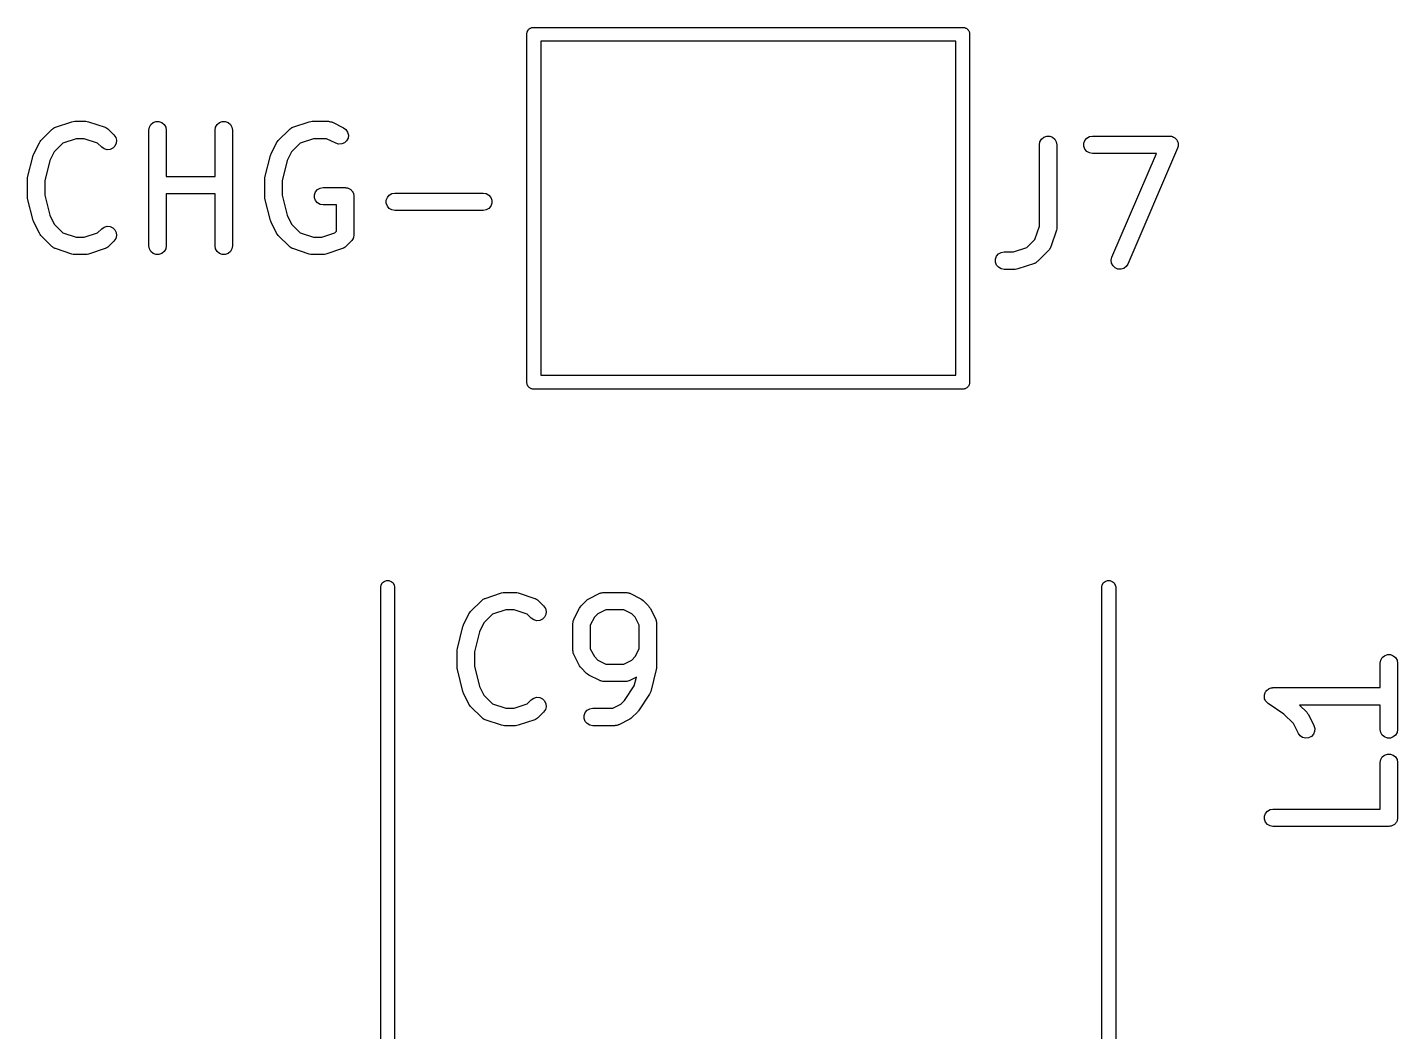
# Model space of a CAD drawing. Extents: x 51.7 to 144.6, y -96 to -33.3.
# Drawn here: x 106.94 to 118.76, y -69.97 to -61.3 of the extents above; entities that cross this region are included whole.
import ezdxf

# ---------------------------------------------------------------- set-up
doc = ezdxf.new("R2010")
doc.units = 0
doc.header["$MEASUREMENT"] = 0
doc.layers.add('BLACK', color=7, linetype='CONTINUOUS')

msp = doc.modelspace()

# ---------------------------------------------------------------- linework, layer by layer
at = {"layer": 'BLACK', "linetype": 'CONTINUOUS'}
for p, q in [((111.249, -61.3494), (111.25, -61.3442)), ((111.25, -61.3442), (111.252, -61.3395)), ((111.252, -61.3395), (111.254, -61.3345)), ((111.254, -61.3345), (111.258, -61.3305)), ((111.258, -61.3305), (111.26, -61.3258)), ((111.26, -61.3258), (111.264, -61.3224)), ((111.264, -61.3224), (111.268, -61.3183)), ((111.268, -61.3183), (111.272, -61.3157)), ((111.272, -61.3157), (111.277, -61.3122)), ((111.277, -61.3122), (111.282, -61.3104)), ((111.282, -61.3104), (111.286, -61.3077)), ((111.286, -61.3077), (111.291, -61.3068)), ((111.291, -61.3068), (111.296, -61.305)), ((111.296, -61.305), (111.302, -61.305)), ((111.302, -61.305), (111.302, -61.305)), ((111.302, -61.305), (115.012, -61.305)), ((115.012, -61.305), (115.018, -61.305)), ((115.012, -61.305), (115.012, -61.305)), ((115.018, -61.305), (115.023, -61.3068)), ((115.023, -61.3068), (115.028, -61.3077)), ((115.028, -61.3077), (115.032, -61.3104)), ((115.032, -61.3104), (115.037, -61.3122)), ((115.037, -61.3122), (115.042, -61.3157)), ((115.042, -61.3157), (115.046, -61.3183)), ((115.046, -61.3183), (115.05, -61.3224)), ((115.05, -61.3224), (115.054, -61.3258)), ((115.054, -61.3258), (115.056, -61.3305)), ((115.056, -61.3305), (115.06, -61.3345)), ((115.06, -61.3345), (115.062, -61.3395)), ((115.062, -61.3395), (115.064, -61.3442)), ((115.064, -61.3442), (115.065, -61.3494)), ((111.247, -61.3544), (111.249, -61.3494)), ((111.247, -61.3597), (111.247, -61.3544)), ((111.247, -61.3598), (111.247, -61.3597)), ((111.247, -64.3544), (111.247, -61.3598)), ((111.367, -61.425), (111.367, -64.305)), ((114.947, -61.425), (111.367, -61.425)), ((114.947, -64.305), (114.947, -61.425)), ((115.065, -61.3494), (115.067, -61.3544)), ((115.067, -61.3544), (115.067, -61.3597)), ((115.067, -61.3597), (115.067, -61.3598)), ((115.067, -61.3598), (115.067, -64.3702)), ((107.165, -62.1751), (107.172, -62.17)), ((107.172, -62.17), (107.177, -62.1689)), ((107.177, -62.1689), (107.18, -62.1668)), ((107.18, -62.1668), (107.323, -62.1192)), ((107.323, -62.1192), (107.335, -62.1175)), ((107.335, -62.1175), (107.347, -62.1154)), ((107.347, -62.1154), (107.442, -62.1154)), ((107.442, -62.1154), (107.454, -62.1175)), ((107.454, -62.1175), (107.466, -62.1192)), ((107.466, -62.1192), (107.609, -62.1668)), ((107.609, -62.1668), (107.613, -62.1689)), ((107.613, -62.1689), (107.617, -62.17)), ((107.617, -62.17), (107.624, -62.1751)), ((107.986, -62.1904), (107.991, -62.1647)), ((107.991, -62.1647), (108.004, -62.1422)), ((108.004, -62.1422), (108.024, -62.1254)), ((108.024, -62.1254), (108.048, -62.1165)), ((108.048, -62.1165), (108.074, -62.1165)), ((108.074, -62.1165), (108.099, -62.1254)), ((108.099, -62.1254), (108.119, -62.1422)), ((108.119, -62.1422), (108.132, -62.1647)), ((108.132, -62.1647), (108.136, -62.1904)), ((108.558, -62.1904), (108.562, -62.1647)), ((108.562, -62.1647), (108.575, -62.1422)), ((108.575, -62.1422), (108.595, -62.1254)), ((108.595, -62.1254), (108.62, -62.1165)), ((108.62, -62.1165), (108.646, -62.1165)), ((108.646, -62.1165), (108.67, -62.1254)), ((108.67, -62.1254), (108.69, -62.1422)), ((108.69, -62.1422), (108.703, -62.1647)), ((108.703, -62.1647), (108.708, -62.1904)), ((109.213, -62.1751), (109.22, -62.17)), ((109.22, -62.17), (109.224, -62.1689)), ((109.224, -62.1689), (109.228, -62.1668)), ((109.228, -62.1668), (109.371, -62.1192)), ((109.371, -62.1192), (109.383, -62.1175)), ((109.383, -62.1175), (109.395, -62.1154)), ((109.395, -62.1154), (109.537, -62.1154)), ((109.537, -62.1154), (109.542, -62.1161)), ((109.542, -62.1161), (109.546, -62.1159)), ((109.546, -62.1159), (109.554, -62.1184)), ((109.554, -62.1184), (109.563, -62.1199)), ((109.563, -62.1199), (109.567, -62.1221)), ((109.567, -62.1221), (109.571, -62.1233)), ((109.571, -62.1233), (109.666, -62.1709)), ((109.666, -62.1709), (109.687, -62.1864)), ((107.042, -62.2997), (107.049, -62.29)), ((107.049, -62.29), (107.056, -62.2802)), ((107.056, -62.2802), (107.151, -62.185)), ((107.151, -62.185), (107.155, -62.1825)), ((107.155, -62.1825), (107.157, -62.1793)), ((107.157, -62.1793), (107.165, -62.1751)), ((107.359, -62.2654), (107.245, -62.3036)), ((107.43, -62.2654), (107.359, -62.2654)), ((107.545, -62.3036), (107.43, -62.2654)), ((107.624, -62.1751), (107.632, -62.1793)), ((107.632, -62.1793), (107.635, -62.1825)), ((107.635, -62.1825), (107.638, -62.185)), ((107.638, -62.185), (107.686, -62.2326)), ((107.686, -62.2326), (107.701, -62.2539)), ((107.701, -62.2539), (107.707, -62.2791)), ((107.707, -62.2791), (107.705, -62.305)), ((107.986, -63.1904), (107.986, -62.1904)), ((108.136, -62.1904), (108.136, -62.5916)), ((108.558, -62.5916), (108.558, -62.1904)), ((108.708, -62.1904), (108.708, -63.1904)), ((109.089, -62.2997), (109.097, -62.29)), ((109.097, -62.29), (109.103, -62.2802)), ((109.103, -62.2802), (109.199, -62.185)), ((109.199, -62.185), (109.202, -62.1825)), ((109.202, -62.1825), (109.205, -62.1793)), ((109.205, -62.1793), (109.213, -62.1751)), ((109.407, -62.2654), (109.292, -62.3036)), ((109.52, -62.2654), (109.407, -62.2654)), ((109.599, -62.3051), (109.52, -62.2654)), ((109.693, -62.2827), (109.674, -62.3006)), ((109.687, -62.1864), (109.701, -62.2082)), ((109.705, -62.2594), (109.693, -62.2827)), ((109.701, -62.2082), (109.708, -62.2335)), ((109.708, -62.2335), (109.705, -62.2594)), ((115.674, -62.2917), (115.687, -62.2692)), ((115.687, -62.2692), (115.707, -62.2524)), ((115.707, -62.2524), (115.732, -62.2435)), ((115.732, -62.2435), (115.758, -62.2435)), ((115.758, -62.2435), (115.782, -62.2524)), ((115.782, -62.2524), (115.802, -62.2692)), ((115.802, -62.2692), (115.815, -62.2917)), ((116.052, -62.3044), (116.061, -62.2799)), ((116.061, -62.2799), (116.077, -62.2599)), ((116.077, -62.2599), (116.1, -62.2469)), ((116.1, -62.2469), (116.126, -62.2424)), ((116.126, -62.2424), (116.792, -62.2424)), ((116.792, -62.2424), (116.801, -62.2439)), ((116.801, -62.2439), (116.809, -62.2444)), ((116.809, -62.2444), (116.814, -62.2461)), ((116.814, -62.2461), (116.818, -62.2469)), ((116.818, -62.2469), (116.825, -62.2512)), ((116.825, -62.2512), (116.833, -62.2546)), ((116.833, -62.2546), (116.837, -62.2577)), ((116.837, -62.2577), (116.84, -62.2599)), ((116.84, -62.2599), (116.846, -62.2665)), ((116.846, -62.2665), (116.852, -62.2725)), ((116.852, -62.2725), (116.854, -62.2764)), ((116.854, -62.2764), (116.857, -62.2799)), ((116.857, -62.2799), (116.86, -62.288)), ((116.86, -62.288), (116.864, -62.2957)), ((106.988, -62.4103), (106.992, -62.4028)), ((106.992, -62.4028), (106.994, -62.3949)), ((106.994, -62.3949), (107.042, -62.2997)), ((107.17, -62.3777), (107.132, -62.4547)), ((107.245, -62.3036), (107.17, -62.3777)), ((107.58, -62.3387), (107.545, -62.3036)), ((107.601, -62.3536), (107.58, -62.3387)), ((107.626, -62.3603), (107.601, -62.3536)), ((107.652, -62.3581), (107.626, -62.3603)), ((107.676, -62.3471), (107.652, -62.3581)), ((107.694, -62.3286), (107.676, -62.3471)), ((107.705, -62.305), (107.694, -62.3286)), ((109.036, -62.4103), (109.039, -62.4028)), ((109.039, -62.4028), (109.042, -62.3949)), ((109.042, -62.3949), (109.089, -62.2997)), ((109.218, -62.3777), (109.18, -62.4547)), ((109.292, -62.3036), (109.218, -62.3777)), ((109.624, -62.3125), (109.599, -62.3051)), ((109.65, -62.3109), (109.624, -62.3125)), ((109.674, -62.3006), (109.65, -62.3109)), ((115.67, -62.3174), (115.674, -62.2917)), ((115.67, -63.0195), (115.67, -62.3174)), ((115.815, -62.2917), (115.82, -62.3174)), ((115.82, -62.3174), (115.82, -63.0317)), ((116.052, -62.3304), (116.052, -62.3044)), ((116.061, -62.3549), (116.052, -62.3304)), ((116.077, -62.3748), (116.061, -62.3549)), ((116.1, -62.3879), (116.077, -62.3748)), ((116.126, -62.3924), (116.1, -62.3879)), ((116.679, -62.3924), (116.126, -62.3924)), ((116.295, -63.2878), (116.679, -62.3924)), ((116.861, -62.3469), (116.433, -63.3469)), ((116.863, -62.3385), (116.861, -62.3469)), ((116.866, -62.3304), (116.863, -62.3385)), ((116.864, -62.2957), (116.865, -62.3001)), ((116.865, -62.3001), (116.866, -62.3044)), ((116.866, -62.3044), (116.866, -62.313)), ((116.866, -62.313), (116.867, -62.3216)), ((116.867, -62.3216), (116.866, -62.3259)), ((116.866, -62.3259), (116.866, -62.3304)), ((106.941, -62.6008), (106.988, -62.4103)), ((107.132, -62.4547), (107.089, -62.6282)), ((108.988, -62.6008), (109.036, -62.4103)), ((109.18, -62.4547), (109.136, -62.6282)), ((106.939, -62.619), (106.94, -62.6099)), ((106.939, -62.7618), (106.939, -62.619)), ((106.94, -62.6099), (106.941, -62.6008)), ((107.089, -62.6282), (107.089, -62.7526)), ((108.136, -62.5916), (108.558, -62.5916)), ((108.986, -62.619), (108.988, -62.6099)), ((108.986, -62.7618), (108.986, -62.619)), ((108.988, -62.6099), (108.988, -62.6008)), ((109.136, -62.6282), (109.136, -62.7526)), ((106.94, -62.7708), (106.939, -62.7618)), ((107.089, -62.7526), (107.132, -62.9261)), ((108.558, -62.7416), (108.136, -62.7416)), ((108.136, -62.7416), (108.136, -63.1904)), ((108.558, -63.1904), (108.558, -62.7416)), ((108.988, -62.7708), (108.986, -62.7618)), ((109.136, -62.7526), (109.18, -62.9261)), ((109.416, -62.7488), (109.425, -62.7243)), ((109.416, -62.7748), (109.416, -62.7488)), ((109.425, -62.7243), (109.442, -62.7044)), ((109.442, -62.7044), (109.464, -62.6913)), ((109.464, -62.6913), (109.49, -62.6868)), ((109.49, -62.6868), (109.68, -62.6868)), ((109.68, -62.6868), (109.687, -62.6879)), ((109.687, -62.6879), (109.693, -62.6879)), ((109.693, -62.6879), (109.699, -62.6902)), ((109.699, -62.6902), (109.706, -62.6913)), ((109.706, -62.6913), (109.712, -62.6946)), ((109.712, -62.6946), (109.718, -62.6969)), ((109.718, -62.6969), (109.723, -62.7011)), ((109.723, -62.7011), (109.728, -62.7044)), ((109.728, -62.7044), (109.733, -62.7094)), ((109.733, -62.7094), (109.738, -62.7136)), ((109.738, -62.7136), (109.741, -62.7193)), ((109.741, -62.7193), (109.745, -62.7243)), ((109.745, -62.7243), (109.747, -62.7305)), ((109.747, -62.7305), (109.751, -62.7362)), ((109.751, -62.7362), (109.752, -62.7426)), ((109.752, -62.7426), (109.754, -62.7488)), ((109.754, -62.7488), (109.754, -62.7553)), ((109.754, -62.7553), (109.755, -62.7618)), ((109.755, -62.7618), (109.755, -63.0951)), ((110.044, -62.7719), (110.061, -62.752)), ((110.061, -62.752), (110.083, -62.739)), ((110.083, -62.739), (110.109, -62.7344)), ((110.109, -62.7344), (110.871, -62.7344)), ((110.871, -62.7344), (110.896, -62.739)), ((110.896, -62.739), (110.919, -62.752)), ((110.919, -62.752), (110.936, -62.7719)), ((106.941, -62.78), (106.94, -62.7708)), ((106.988, -62.9705), (106.941, -62.78)), ((108.988, -62.78), (108.988, -62.7708)), ((109.036, -62.9705), (108.988, -62.78)), ((109.425, -62.7993), (109.416, -62.7748)), ((109.442, -62.8193), (109.425, -62.7993)), ((109.464, -62.8323), (109.442, -62.8193)), ((109.49, -62.8368), (109.464, -62.8323)), ((109.605, -62.8368), (109.49, -62.8368)), ((109.605, -63.0641), (109.605, -62.8368)), ((110.035, -62.7964), (110.044, -62.7719)), ((110.035, -62.8225), (110.035, -62.7964)), ((110.044, -62.8469), (110.035, -62.8225)), ((110.061, -62.8669), (110.044, -62.8469)), ((110.083, -62.8799), (110.061, -62.8669)), ((110.109, -62.8844), (110.083, -62.8799)), ((110.896, -62.8799), (110.871, -62.8844)), ((110.919, -62.8669), (110.896, -62.8799)), ((110.936, -62.8469), (110.919, -62.8669)), ((110.936, -62.7719), (110.945, -62.7964)), ((110.945, -62.8225), (110.936, -62.8469)), ((110.945, -62.7964), (110.945, -62.8225)), ((106.992, -62.978), (106.988, -62.9705)), ((106.994, -62.9858), (106.992, -62.978)), ((107.042, -63.0811), (106.994, -62.9858)), ((107.132, -62.9261), (107.17, -63.0031)), ((109.039, -62.978), (109.036, -62.9705)), ((109.042, -62.9858), (109.039, -62.978)), ((109.089, -63.0811), (109.042, -62.9858)), ((109.18, -62.9261), (109.218, -63.0031)), ((110.871, -62.8844), (110.109, -62.8844)), ((107.049, -63.0907), (107.042, -63.0811)), ((107.056, -63.1006), (107.049, -63.0907)), ((107.151, -63.1958), (107.056, -63.1006)), ((107.17, -63.0031), (107.245, -63.0772)), ((107.245, -63.0772), (107.359, -63.1154)), ((107.359, -63.1154), (107.43, -63.1154)), ((107.43, -63.1154), (107.545, -63.0772)), ((107.545, -63.0772), (107.58, -63.0421)), ((107.58, -63.0421), (107.601, -63.0272)), ((107.601, -63.0272), (107.626, -63.0204)), ((107.626, -63.0204), (107.652, -63.0227)), ((107.652, -63.0227), (107.676, -63.0337)), ((107.676, -63.0337), (107.694, -63.0521)), ((107.694, -63.0521), (107.705, -63.0757)), ((107.707, -63.1017), (107.701, -63.1268)), ((107.705, -63.0757), (107.707, -63.1017)), ((109.097, -63.0907), (109.089, -63.0811)), ((109.103, -63.1006), (109.097, -63.0907)), ((109.199, -63.1958), (109.103, -63.1006)), ((109.218, -63.0031), (109.292, -63.0772)), ((109.292, -63.0772), (109.407, -63.1154)), ((109.407, -63.1154), (109.478, -63.1154)), ((109.478, -63.1154), (109.592, -63.0772)), ((109.592, -63.0772), (109.605, -63.0641)), ((109.752, -63.1111), (109.751, -63.1208)), ((109.755, -63.1017), (109.752, -63.1111)), ((109.755, -63.0951), (109.755, -63.0984)), ((109.755, -63.0984), (109.755, -63.1017)), ((115.631, -63.134), (115.67, -63.0195)), ((115.816, -63.0554), (115.768, -63.1982)), ((115.818, -63.0435), (115.816, -63.0554)), ((115.82, -63.0317), (115.818, -63.0435)), ((107.155, -63.1983), (107.151, -63.1958)), ((107.157, -63.2015), (107.155, -63.1983)), ((107.165, -63.2057), (107.157, -63.2015)), ((107.172, -63.2107), (107.165, -63.2057)), ((107.177, -63.2119), (107.172, -63.2107)), ((107.18, -63.2139), (107.177, -63.2119)), ((107.323, -63.2615), (107.18, -63.2139)), ((107.609, -63.2139), (107.466, -63.2615)), ((107.613, -63.2119), (107.609, -63.2139)), ((107.617, -63.2107), (107.613, -63.2119)), ((107.624, -63.2057), (107.617, -63.2107)), ((107.632, -63.2015), (107.624, -63.2057)), ((107.635, -63.1983), (107.632, -63.2015)), ((107.638, -63.1958), (107.635, -63.1983)), ((107.686, -63.1482), (107.638, -63.1958)), ((107.701, -63.1268), (107.686, -63.1482)), ((107.991, -63.216), (107.986, -63.1904)), ((108.004, -63.2386), (107.991, -63.216)), ((108.132, -63.216), (108.119, -63.2386)), ((108.136, -63.1904), (108.132, -63.216)), ((108.562, -63.216), (108.558, -63.1904)), ((108.575, -63.2386), (108.562, -63.216)), ((108.703, -63.216), (108.69, -63.2386)), ((108.708, -63.1904), (108.703, -63.216)), ((109.202, -63.1983), (109.199, -63.1958)), ((109.205, -63.2015), (109.202, -63.1983)), ((109.213, -63.2057), (109.205, -63.2015)), ((109.22, -63.2107), (109.213, -63.2057)), ((109.224, -63.2119), (109.22, -63.2107)), ((109.228, -63.2139), (109.224, -63.2119)), ((109.371, -63.2615), (109.228, -63.2139)), ((109.656, -63.2139), (109.514, -63.2615)), ((109.66, -63.2119), (109.656, -63.2139)), ((109.664, -63.2107), (109.66, -63.2119)), ((109.672, -63.2057), (109.664, -63.2107)), ((109.679, -63.2015), (109.672, -63.2057)), ((109.682, -63.1983), (109.679, -63.2015)), ((109.686, -63.1958), (109.682, -63.1983)), ((109.733, -63.1482), (109.686, -63.1958)), ((109.735, -63.1455), (109.733, -63.1482)), ((109.738, -63.1434), (109.735, -63.1455)), ((109.743, -63.1349), (109.738, -63.1434)), ((109.748, -63.1268), (109.743, -63.1349)), ((109.749, -63.1237), (109.748, -63.1268)), ((109.751, -63.1208), (109.749, -63.1237)), ((115.447, -63.2424), (115.561, -63.2042)), ((115.561, -63.2042), (115.631, -63.134)), ((115.75, -63.2276), (115.655, -63.3228)), ((115.753, -63.224), (115.75, -63.2276)), ((115.756, -63.2211), (115.753, -63.224)), ((115.76, -63.2134), (115.756, -63.2211)), ((115.765, -63.2062), (115.76, -63.2134)), ((115.766, -63.202), (115.765, -63.2062)), ((115.768, -63.1982), (115.766, -63.202)), ((107.335, -63.2633), (107.323, -63.2615)), ((107.347, -63.2654), (107.335, -63.2633)), ((107.442, -63.2654), (107.347, -63.2654)), ((107.454, -63.2633), (107.442, -63.2654)), ((107.466, -63.2615), (107.454, -63.2633)), ((108.024, -63.2553), (108.004, -63.2386)), ((108.048, -63.2642), (108.024, -63.2553)), ((108.074, -63.2642), (108.048, -63.2642)), ((108.099, -63.2553), (108.074, -63.2642)), ((108.119, -63.2386), (108.099, -63.2553)), ((108.595, -63.2553), (108.575, -63.2386)), ((108.62, -63.2642), (108.595, -63.2553)), ((108.646, -63.2642), (108.62, -63.2642)), ((108.67, -63.2553), (108.646, -63.2642)), ((108.69, -63.2386), (108.67, -63.2553)), ((109.383, -63.2633), (109.371, -63.2615)), ((109.395, -63.2654), (109.383, -63.2633)), ((109.49, -63.2654), (109.395, -63.2654)), ((109.502, -63.2633), (109.49, -63.2654)), ((109.514, -63.2615), (109.502, -63.2633)), ((115.29, -63.3044), (115.299, -63.2799)), ((115.29, -63.3304), (115.29, -63.3044)), ((115.299, -63.3549), (115.29, -63.3304)), ((115.299, -63.2799), (115.316, -63.2599)), ((115.316, -63.3748), (115.299, -63.3549)), ((115.316, -63.2599), (115.338, -63.2469)), ((115.338, -63.2469), (115.364, -63.2424)), ((115.364, -63.2424), (115.447, -63.2424)), ((115.626, -63.3409), (115.483, -63.3885)), ((115.629, -63.3389), (115.626, -63.3409)), ((115.634, -63.3377), (115.629, -63.3389)), ((115.641, -63.3327), (115.634, -63.3377)), ((115.648, -63.3285), (115.641, -63.3327)), ((115.651, -63.3253), (115.648, -63.3285)), ((115.655, -63.3228), (115.651, -63.3253)), ((116.289, -63.3132), (116.295, -63.2878)), ((116.292, -63.3391), (116.289, -63.3132)), ((116.304, -63.3623), (116.292, -63.3391)), ((116.433, -63.3469), (116.418, -63.3687)), ((115.338, -63.3879), (115.316, -63.3748)), ((115.364, -63.3924), (115.338, -63.3879)), ((115.459, -63.3924), (115.364, -63.3924)), ((115.471, -63.3903), (115.459, -63.3924)), ((115.483, -63.3885), (115.471, -63.3903)), ((116.323, -63.3801), (116.304, -63.3623)), ((116.347, -63.3904), (116.323, -63.3801)), ((116.373, -63.3919), (116.347, -63.3904)), ((116.398, -63.3843), (116.373, -63.3919)), ((116.418, -63.3687), (116.398, -63.3843)), ((111.247, -64.3756), (111.247, -64.3544)), ((111.249, -64.3806), (111.247, -64.3756)), ((111.25, -64.3858), (111.249, -64.3806)), ((111.252, -64.3905), (111.25, -64.3858)), ((111.254, -64.3955), (111.252, -64.3905)), ((111.258, -64.3995), (111.254, -64.3955)), ((111.26, -64.4042), (111.258, -64.3995)), ((111.264, -64.4076), (111.26, -64.4042)), ((111.268, -64.4117), (111.264, -64.4076)), ((111.272, -64.4143), (111.268, -64.4117)), ((111.277, -64.4178), (111.272, -64.4143)), ((111.282, -64.4196), (111.277, -64.4178)), ((111.367, -64.305), (114.947, -64.305)), ((115.037, -64.4178), (115.032, -64.4196)), ((115.042, -64.4143), (115.037, -64.4178)), ((115.046, -64.4117), (115.042, -64.4143)), ((115.05, -64.4076), (115.046, -64.4117)), ((115.054, -64.4042), (115.05, -64.4076)), ((115.056, -64.3995), (115.054, -64.4042)), ((115.06, -64.3955), (115.056, -64.3995)), ((115.062, -64.3905), (115.06, -64.3955)), ((115.064, -64.3858), (115.062, -64.3905)), ((115.065, -64.3806), (115.064, -64.3858)), ((115.067, -64.3756), (115.065, -64.3806)), ((115.067, -64.3702), (115.067, -64.3703)), ((115.067, -64.3703), (115.067, -64.3756)), ((111.286, -64.4223), (111.282, -64.4196)), ((111.291, -64.4232), (111.286, -64.4223)), ((111.296, -64.425), (111.291, -64.4232)), ((111.302, -64.425), (111.296, -64.425)), ((115.012, -64.425), (111.302, -64.425)), ((111.302, -64.425), (111.302, -64.425)), ((115.018, -64.425), (115.012, -64.425)), ((115.012, -64.425), (115.012, -64.425)), ((115.023, -64.4232), (115.018, -64.425)), ((115.028, -64.4223), (115.023, -64.4232)), ((115.032, -64.4196), (115.028, -64.4223)), ((109.987, -66.1323), (109.99, -66.1167)), ((109.987, -74.1869), (109.987, -66.1323)), ((109.99, -66.1167), (110, -66.0983)), ((110, -66.0983), (110.017, -66.0847)), ((110.017, -66.0847), (110.036, -66.0775)), ((110.036, -66.0775), (110.058, -66.0775)), ((110.058, -66.0775), (110.077, -66.0847)), ((110.077, -66.0847), (110.094, -66.0983)), ((110.094, -66.0983), (110.104, -66.1167)), ((110.104, -66.1167), (110.107, -66.1323)), ((110.107, -66.1323), (110.107, -74.1375)), ((110.887, -66.2308), (111.03, -66.1832)), ((111.03, -66.1832), (111.042, -66.1815)), ((111.042, -66.1815), (111.054, -66.1794)), ((111.054, -66.1794), (111.149, -66.1794)), ((111.149, -66.1794), (111.161, -66.1815)), ((111.161, -66.1815), (111.173, -66.1832)), ((111.173, -66.1832), (111.315, -66.2308)), ((111.782, -66.2349), (111.877, -66.1873)), ((111.877, -66.1873), (111.881, -66.1861)), ((111.881, -66.1861), (111.885, -66.1839)), ((111.885, -66.1839), (111.894, -66.1824)), ((111.894, -66.1824), (111.902, -66.1799)), ((111.902, -66.1799), (111.907, -66.1801)), ((111.907, -66.1801), (111.911, -66.1794)), ((111.911, -66.1794), (112.101, -66.1794)), ((112.101, -66.1794), (112.105, -66.1801)), ((112.105, -66.1801), (112.11, -66.1799)), ((112.11, -66.1799), (112.118, -66.1824)), ((112.118, -66.1824), (112.127, -66.1839)), ((112.127, -66.1839), (112.131, -66.1861)), ((112.131, -66.1861), (112.135, -66.1873)), ((112.135, -66.1873), (112.23, -66.2349)), ((116.207, -66.1323), (116.21, -66.1167)), ((116.207, -74.1375), (116.207, -66.1323)), ((116.21, -66.1167), (116.22, -66.0983)), ((116.22, -66.0983), (116.237, -66.0847)), ((116.237, -66.0847), (116.256, -66.0775)), ((116.256, -66.0775), (116.278, -66.0775)), ((116.278, -66.0775), (116.297, -66.0847)), ((116.297, -66.0847), (116.314, -66.0983)), ((116.314, -66.0983), (116.324, -66.1167)), ((116.324, -66.1167), (116.327, -66.1323)), ((116.327, -66.1323), (116.327, -74.2027)), ((110.762, -66.3442), (110.858, -66.249)), ((110.858, -66.249), (110.861, -66.2465)), ((110.861, -66.2465), (110.864, -66.2433)), ((110.864, -66.2433), (110.872, -66.2391)), ((110.872, -66.2391), (110.879, -66.234)), ((110.879, -66.234), (110.883, -66.2329)), ((110.883, -66.2329), (110.887, -66.2308)), ((111.315, -66.2308), (111.319, -66.2329)), ((111.319, -66.2329), (111.323, -66.234)), ((111.323, -66.234), (111.331, -66.2391)), ((111.331, -66.2391), (111.338, -66.2433)), ((111.338, -66.2433), (111.341, -66.2465)), ((111.341, -66.2465), (111.345, -66.249)), ((111.345, -66.249), (111.392, -66.2966)), ((111.392, -66.2966), (111.407, -66.3179)), ((111.701, -66.3161), (111.708, -66.3064)), ((111.708, -66.3064), (111.715, -66.2966)), ((111.715, -66.2966), (111.762, -66.249)), ((111.762, -66.249), (111.772, -66.2421)), ((111.772, -66.2421), (111.782, -66.2349)), ((112.23, -66.2349), (112.24, -66.2421)), ((112.24, -66.2421), (112.25, -66.249)), ((112.25, -66.249), (112.297, -66.2966)), ((112.297, -66.2966), (112.304, -66.3064)), ((112.304, -66.3064), (112.311, -66.3161)), ((110.701, -66.4589), (110.748, -66.3637)), ((110.748, -66.3637), (110.756, -66.354)), ((110.756, -66.354), (110.762, -66.3442)), ((110.951, -66.3676), (110.877, -66.4417)), ((111.066, -66.3294), (110.951, -66.3676)), ((111.137, -66.3294), (111.066, -66.3294)), ((111.251, -66.3676), (111.137, -66.3294)), ((111.286, -66.4027), (111.251, -66.3676)), ((111.308, -66.4176), (111.286, -66.4027)), ((111.333, -66.4243), (111.308, -66.4176)), ((111.359, -66.4221), (111.333, -66.4243)), ((111.382, -66.4111), (111.359, -66.4221)), ((111.401, -66.3926), (111.382, -66.4111)), ((111.412, -66.369), (111.401, -66.3926)), ((111.407, -66.3179), (111.414, -66.3431)), ((111.414, -66.3431), (111.412, -66.369)), ((111.646, -66.4363), (111.648, -66.4279)), ((111.648, -66.4279), (111.65, -66.4192)), ((111.65, -66.4192), (111.652, -66.4155)), ((111.652, -66.4155), (111.653, -66.4113)), ((111.653, -66.4113), (111.701, -66.3161)), ((111.83, -66.394), (111.795, -66.4626)), ((111.86, -66.3636), (111.83, -66.394)), ((111.928, -66.3294), (111.86, -66.3636)), ((112.084, -66.3294), (111.928, -66.3294)), ((112.152, -66.3636), (112.084, -66.3294)), ((112.182, -66.394), (112.152, -66.3636)), ((112.217, -66.4626), (112.182, -66.394)), ((112.311, -66.3161), (112.359, -66.4113)), ((112.359, -66.4113), (112.36, -66.4155)), ((112.36, -66.4155), (112.362, -66.4192)), ((112.362, -66.4192), (112.364, -66.4279)), ((112.364, -66.4279), (112.366, -66.4363)), ((110.648, -66.6648), (110.695, -66.4743)), ((110.695, -66.4743), (110.698, -66.4668)), ((110.698, -66.4668), (110.701, -66.4589)), ((110.839, -66.5187), (110.795, -66.6922)), ((110.877, -66.4417), (110.839, -66.5187)), ((111.645, -66.4449), (111.646, -66.4406)), ((111.645, -66.683), (111.645, -66.4449)), ((111.646, -66.4406), (111.646, -66.4363)), ((111.795, -66.4626), (111.795, -66.6652)), ((112.217, -66.6652), (112.217, -66.4626)), ((112.366, -66.4363), (112.366, -66.4406)), ((112.366, -66.4406), (112.367, -66.4449)), ((112.367, -66.4449), (112.367, -66.8258)), ((110.647, -66.6739), (110.648, -66.6648)), ((110.645, -66.683), (110.647, -66.6739)), ((110.645, -66.8258), (110.645, -66.683)), ((110.795, -66.6922), (110.795, -66.8166)), ((111.646, -66.6872), (111.645, -66.683)), ((111.646, -66.6915), (111.646, -66.6872)), ((111.648, -66.6999), (111.646, -66.6915)), ((111.65, -66.7086), (111.648, -66.6999)), ((111.652, -66.7124), (111.65, -66.7086)), ((111.653, -66.7165), (111.652, -66.7124)), ((111.701, -66.8117), (111.653, -66.7165)), ((111.795, -66.6652), (111.83, -66.7338)), ((111.83, -66.7338), (111.86, -66.7642)), ((111.86, -66.7642), (111.928, -66.7984)), ((112.084, -66.7984), (112.152, -66.7642)), ((112.152, -66.7642), (112.182, -66.7338)), ((112.182, -66.7338), (112.217, -66.6652)), ((118.609, -66.7905), (118.614, -66.7649)), ((118.614, -66.7649), (118.627, -66.7423)), ((118.627, -66.7423), (118.647, -66.7256)), ((118.647, -66.7256), (118.671, -66.7167)), ((118.671, -66.7167), (118.697, -66.7167)), ((118.697, -66.7167), (118.722, -66.7256)), ((118.722, -66.7256), (118.742, -66.7423)), ((118.742, -66.7423), (118.755, -66.7649)), ((118.755, -66.7649), (118.759, -66.7905)), ((110.647, -66.8348), (110.645, -66.8258)), ((110.648, -66.844), (110.647, -66.8348)), ((110.695, -67.0345), (110.648, -66.844)), ((110.795, -66.8166), (110.839, -66.9901)), ((111.708, -66.8214), (111.701, -66.8117)), ((111.715, -66.8312), (111.708, -66.8214)), ((111.762, -66.8788), (111.715, -66.8312)), ((111.772, -66.8857), (111.762, -66.8788)), ((111.782, -66.8929), (111.772, -66.8857)), ((111.877, -66.9405), (111.782, -66.8929)), ((111.928, -66.7984), (112.084, -66.7984)), ((112.364, -66.844), (112.317, -67.0345)), ((112.365, -66.8348), (112.364, -66.844)), ((112.367, -66.8258), (112.365, -66.8348)), ((118.609, -67.0012), (118.609, -66.7905)), ((118.759, -66.7905), (118.759, -67.362)), ((110.839, -66.9901), (110.877, -67.0671)), ((111.881, -66.9417), (111.877, -66.9405)), ((111.885, -66.9439), (111.881, -66.9417)), ((111.894, -66.9454), (111.885, -66.9439)), ((111.902, -66.9479), (111.894, -66.9454)), ((111.907, -66.9477), (111.902, -66.9479)), ((111.911, -66.9484), (111.907, -66.9477)), ((112.101, -66.9484), (111.911, -66.9484)), ((112.091, -67.1114), (112.174, -66.9855)), ((112.105, -66.9477), (112.101, -66.9484)), ((112.11, -66.9479), (112.105, -66.9477)), ((112.118, -66.9454), (112.11, -66.9479)), ((112.127, -66.9439), (112.118, -66.9454)), ((112.131, -66.9417), (112.127, -66.9439)), ((112.135, -66.9405), (112.131, -66.9417)), ((112.193, -66.9114), (112.135, -66.9405)), ((112.174, -66.9855), (112.193, -66.9114)), ((117.633, -67.022), (117.636, -67.0188)), ((117.636, -67.0188), (117.644, -67.0143)), ((117.644, -67.0143), (117.651, -67.009)), ((117.651, -67.009), (117.655, -67.0078)), ((117.655, -67.0078), (117.659, -67.0058)), ((117.659, -67.0058), (117.668, -67.0042)), ((117.668, -67.0042), (117.676, -67.0017)), ((117.676, -67.0017), (117.68, -67.002)), ((117.68, -67.002), (117.684, -67.0012)), ((117.684, -67.0012), (118.609, -67.0012)), ((110.698, -67.042), (110.695, -67.0345)), ((110.701, -67.0498), (110.698, -67.042)), ((110.748, -67.1451), (110.701, -67.0498)), ((110.877, -67.0671), (110.951, -67.1412)), ((111.251, -67.1412), (111.286, -67.1061)), ((111.286, -67.1061), (111.308, -67.0912)), ((111.308, -67.0912), (111.333, -67.0844)), ((111.333, -67.0844), (111.359, -67.0867)), ((111.359, -67.0867), (111.382, -67.0977)), ((111.382, -67.0977), (111.401, -67.1161)), ((111.401, -67.1161), (111.412, -67.1397)), ((112.057, -67.1451), (112.091, -67.1114)), ((112.306, -67.0579), (112.211, -67.2007)), ((112.312, -67.0461), (112.306, -67.0579)), ((112.317, -67.0345), (112.312, -67.0461)), ((117.61, -67.0714), (117.611, -67.0674)), ((117.611, -67.0803), (117.61, -67.0714)), ((117.611, -67.0632), (117.614, -67.0548)), ((117.611, -67.0674), (117.611, -67.0632)), ((117.611, -67.0893), (117.611, -67.0803)), ((117.612, -67.0932), (117.611, -67.0893)), ((117.612, -67.0973), (117.612, -67.0932)), ((117.616, -67.1053), (117.612, -67.0973)), ((117.614, -67.0548), (117.616, -67.0461)), ((117.616, -67.0461), (117.618, -67.0426)), ((117.619, -67.1137), (117.616, -67.1053)), ((117.618, -67.0426), (117.619, -67.0387)), ((117.619, -67.0387), (117.625, -67.0319)), ((117.622, -67.1169), (117.619, -67.1137)), ((117.624, -67.1206), (117.622, -67.1169)), ((117.63, -67.1268), (117.624, -67.1206)), ((117.625, -67.0319), (117.63, -67.0244)), ((117.63, -67.0244), (117.633, -67.022)), ((117.636, -67.1337), (117.63, -67.1268)), ((117.64, -67.1358), (117.636, -67.1337)), ((117.643, -67.1386), (117.64, -67.1358)), ((110.756, -67.1547), (110.748, -67.1451)), ((110.762, -67.1646), (110.756, -67.1547)), ((110.858, -67.2598), (110.762, -67.1646)), ((110.951, -67.1412), (111.066, -67.1794)), ((111.066, -67.1794), (111.137, -67.1794)), ((111.137, -67.1794), (111.251, -67.1412)), ((111.392, -67.2122), (111.345, -67.2598)), ((111.407, -67.1908), (111.392, -67.2122)), ((111.414, -67.1657), (111.407, -67.1908)), ((111.412, -67.1397), (111.414, -67.1657)), ((111.742, -67.2414), (111.751, -67.2169)), ((111.742, -67.2674), (111.742, -67.2414)), ((111.751, -67.2169), (111.767, -67.1969)), ((111.767, -67.1969), (111.79, -67.1839)), ((111.79, -67.1839), (111.816, -67.1794)), ((111.816, -67.1794), (111.988, -67.1794)), ((111.988, -67.1794), (112.057, -67.1451)), ((112.202, -67.2122), (112.154, -67.2598)), ((112.206, -67.2061), (112.202, -67.2122)), ((112.211, -67.2007), (112.206, -67.2061)), ((117.779, -67.2298), (117.643, -67.1386)), ((117.861, -67.3111), (117.779, -67.2298)), ((118.609, -67.1512), (117.913, -67.1512)), ((117.913, -67.1512), (117.976, -67.2137)), ((117.976, -67.2137), (117.982, -67.2235)), ((117.982, -67.2235), (117.99, -67.2332)), ((117.99, -67.2332), (118.037, -67.3284)), ((118.609, -67.362), (118.609, -67.1512)), ((110.861, -67.2623), (110.858, -67.2598)), ((110.864, -67.2655), (110.861, -67.2623)), ((110.872, -67.2697), (110.864, -67.2655)), ((110.879, -67.2747), (110.872, -67.2697)), ((110.883, -67.2759), (110.879, -67.2747)), ((110.887, -67.2779), (110.883, -67.2759)), ((111.03, -67.3255), (110.887, -67.2779)), ((111.042, -67.3273), (111.03, -67.3255)), ((111.054, -67.3294), (111.042, -67.3273)), ((111.149, -67.3294), (111.054, -67.3294)), ((111.161, -67.3273), (111.149, -67.3294)), ((111.173, -67.3255), (111.161, -67.3273)), ((111.315, -67.2779), (111.173, -67.3255)), ((111.319, -67.2759), (111.315, -67.2779)), ((111.323, -67.2747), (111.319, -67.2759)), ((111.331, -67.2697), (111.323, -67.2747)), ((111.338, -67.2655), (111.331, -67.2697)), ((111.341, -67.2623), (111.338, -67.2655)), ((111.345, -67.2598), (111.341, -67.2623)), ((111.751, -67.2919), (111.742, -67.2674)), ((111.767, -67.3118), (111.751, -67.2919)), ((111.79, -67.3249), (111.767, -67.3118)), ((111.816, -67.3294), (111.79, -67.3249)), ((112.006, -67.3294), (111.816, -67.3294)), ((112.01, -67.3286), (112.006, -67.3294)), ((112.015, -67.3289), (112.01, -67.3286)), ((112.023, -67.3264), (112.015, -67.3289)), ((112.032, -67.3249), (112.023, -67.3264)), ((112.035, -67.3227), (112.032, -67.3249)), ((112.04, -67.3215), (112.035, -67.3227)), ((112.135, -67.2738), (112.04, -67.3215)), ((112.144, -67.2667), (112.135, -67.2738)), ((112.154, -67.2598), (112.144, -67.2667)), ((117.903, -67.3955), (117.861, -67.3111)), ((118.037, -67.3284), (118.045, -67.3534)), ((118.045, -67.3534), (118.043, -67.3794)), ((118.614, -67.3876), (118.609, -67.362)), ((118.759, -67.362), (118.755, -67.3876)), ((117.919, -67.4164), (117.903, -67.3955)), ((117.94, -67.4308), (117.919, -67.4164)), ((117.966, -67.4368), (117.94, -67.4308)), ((117.991, -67.4338), (117.966, -67.4368)), ((118.015, -67.4222), (117.991, -67.4338)), ((118.033, -67.4033), (118.015, -67.4222)), ((118.043, -67.3794), (118.033, -67.4033)), ((118.627, -67.4102), (118.614, -67.3876)), ((118.647, -67.4269), (118.627, -67.4102)), ((118.671, -67.4358), (118.647, -67.4269)), ((118.697, -67.4358), (118.671, -67.4358)), ((118.722, -67.4269), (118.697, -67.4358)), ((118.742, -67.4102), (118.722, -67.4269)), ((118.755, -67.3876), (118.742, -67.4102)), ((118.614, -67.622), (118.627, -67.5995)), ((118.627, -67.5995), (118.647, -67.5827)), ((118.647, -67.5827), (118.671, -67.5738)), ((118.671, -67.5738), (118.697, -67.5738)), ((118.697, -67.5738), (118.722, -67.5827)), ((118.722, -67.5827), (118.742, -67.5995)), ((118.742, -67.5995), (118.755, -67.622)), ((118.609, -67.6477), (118.614, -67.622)), ((118.609, -68.0489), (118.609, -67.6477)), ((118.755, -67.622), (118.759, -67.6477)), ((118.759, -67.6477), (118.759, -68.1239)), ((117.619, -68.0864), (117.636, -68.0664)), ((117.636, -68.0664), (117.659, -68.0534)), ((117.659, -68.0534), (117.684, -68.0489)), ((117.684, -68.0489), (118.609, -68.0489)), ((117.611, -68.1108), (117.619, -68.0864)), ((117.611, -68.1369), (117.611, -68.1108)), ((117.619, -68.1614), (117.611, -68.1369)), ((117.636, -68.1813), (117.619, -68.1614)), ((117.659, -68.1943), (117.636, -68.1813)), ((117.684, -68.1989), (117.659, -68.1943)), ((118.684, -68.1989), (117.684, -68.1989)), ((118.691, -68.1977), (118.684, -68.1989)), ((118.697, -68.1977), (118.691, -68.1977)), ((118.704, -68.1955), (118.697, -68.1977)), ((118.71, -68.1943), (118.704, -68.1955)), ((118.716, -68.1911), (118.71, -68.1943)), ((118.722, -68.1888), (118.716, -68.1911)), ((118.727, -68.1846), (118.722, -68.1888)), ((118.733, -68.1813), (118.727, -68.1846)), ((118.737, -68.1763), (118.733, -68.1813)), ((118.742, -68.1721), (118.737, -68.1763)), ((118.745, -68.1664), (118.742, -68.1721)), ((118.749, -68.1614), (118.745, -68.1664)), ((118.752, -68.1552), (118.749, -68.1614)), ((118.755, -68.1495), (118.752, -68.1552)), ((118.756, -68.143), (118.755, -68.1495)), ((118.758, -68.1369), (118.756, -68.143)), ((118.759, -68.1239), (118.758, -68.1303)), ((118.758, -68.1303), (118.758, -68.1369))]:
    msp.add_line(p, q, dxfattribs=at)

doc.saveas('drawing.dxf')
